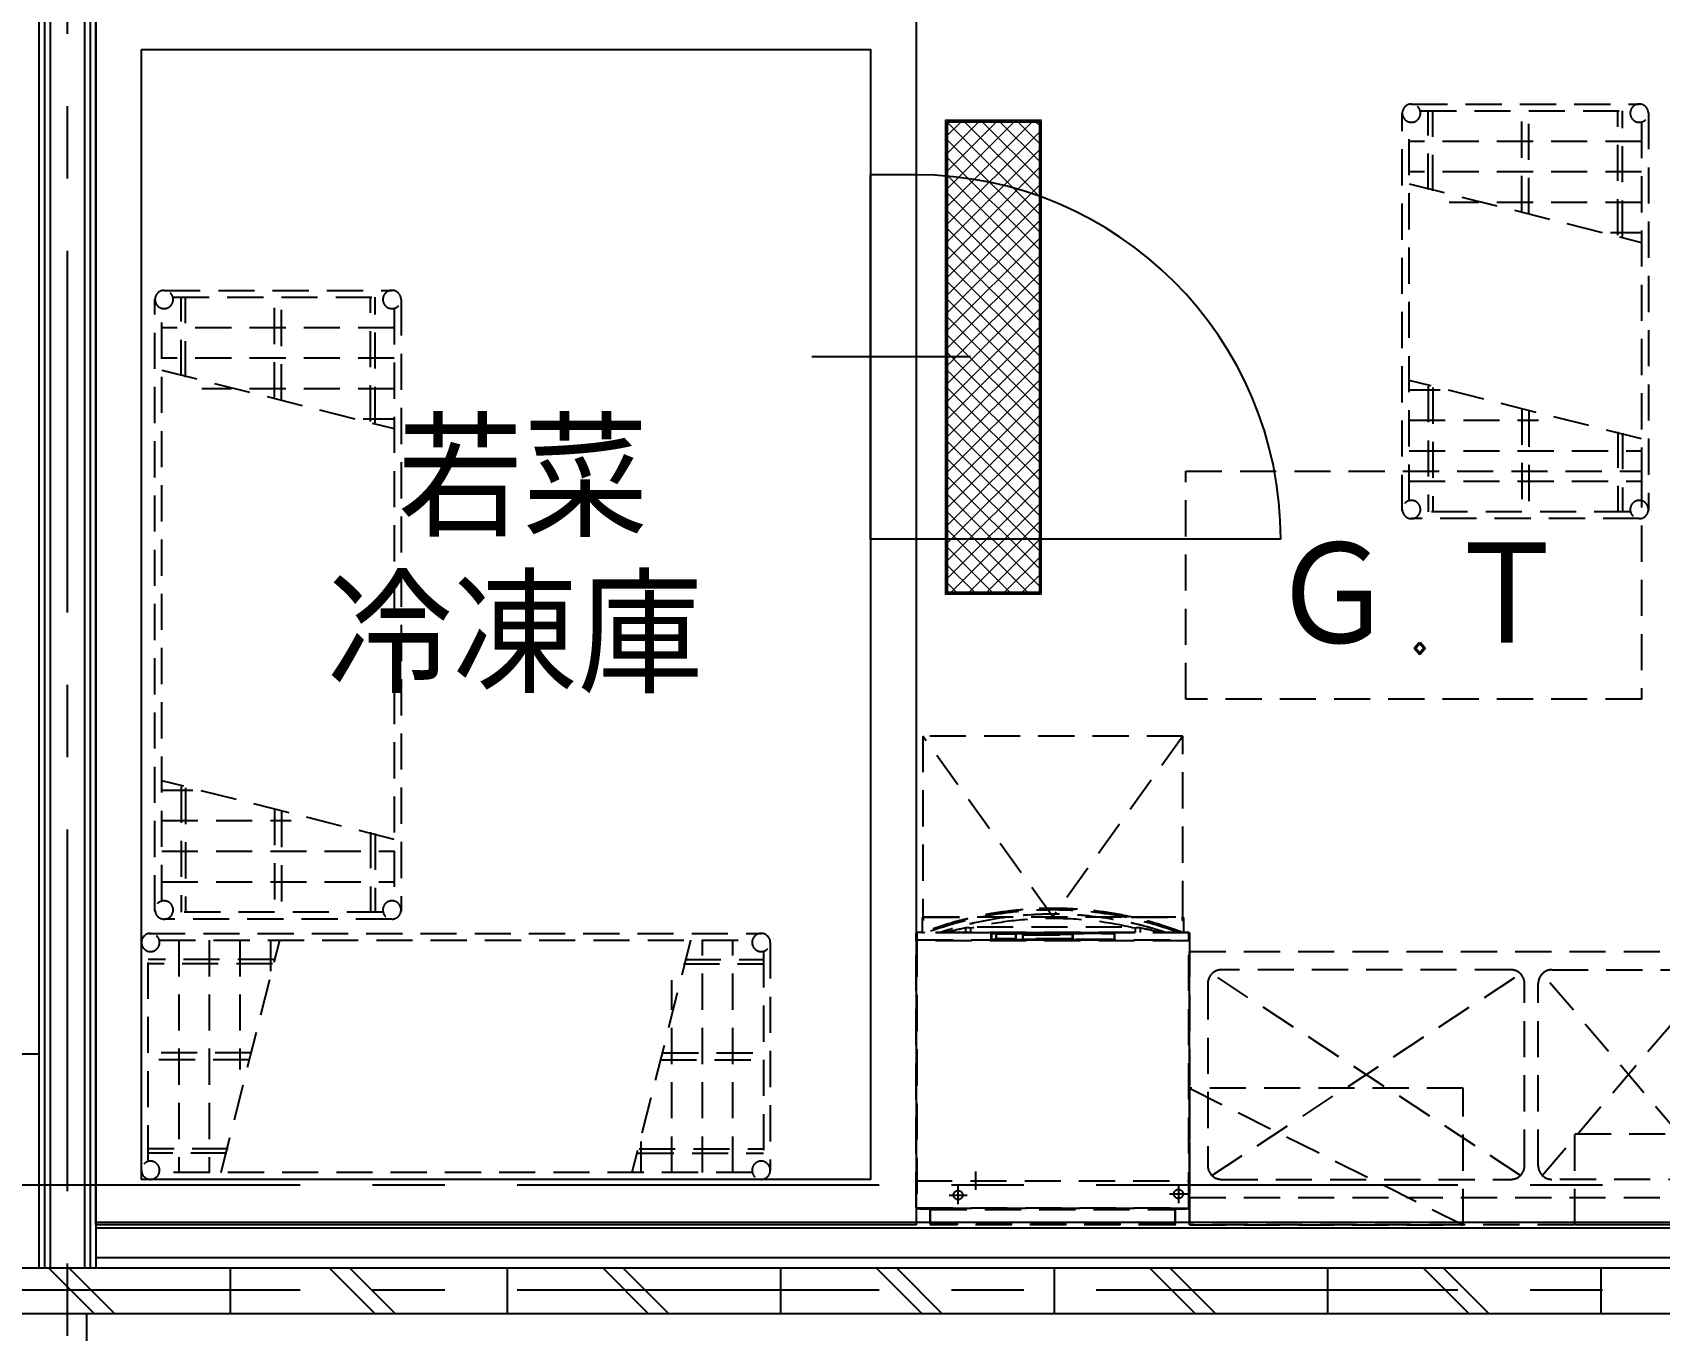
# Model space of a CAD drawing. Extents: x -119186 to 98821, y 1814 to 147180.
# Drawn here: x 23053 to 26623, y 20846 to 23695 of the extents above; entities that cross this region are included whole.
import ezdxf
from ezdxf.enums import TextEntityAlignment as Align

# ---------------------------------------------------------------- set-up
doc = ezdxf.new("R2010")
doc.units = 0
doc.header["$LTSCALE"] = 12.7
doc.header["$MEASUREMENT"] = 0
for name, pattern in [('CENTER', [2, 1.25, -0.25, 0.25, -0.25]), ('HIDDEN', [4.724409, 3.149606, -1.574803]), ('HIDDEN2', [0.1875, 0.125, -0.0625])]:
    doc.linetypes.add(name, pattern=pattern)
for name, color, linetype in [('80_SHELL_TEXT', 7, 'CONTINUOUS'), ('85 shell', 7, 'CONTINUOUS'), ('A_建築', 8, 'CONTINUOUS'), ('A_建築（下図）', 8, 'CONTINUOUS'), ('A_建築（什器）', 8, 'CONTINUOUS'), ('A_建築（冷蔵・冷凍庫）', 7, 'CONTINUOUS'), ('A_建築（新設・仕上げ）', 2, 'CONTINUOUS'), ('A_建築（軽鉄下地）', 8, 'CONTINUOUS'), ('A_記述', 3, 'CONTINUOUS'), ('A_通り芯', 8, 'CENTER'), ('冷設', 8, 'HIDDEN')]:
    doc.layers.add(name, color=color, linetype=linetype)
doc.styles.get("Standard").update_dxf_attribs({"font": 'txt', "bigfont": 'BIGFONT.SHX'})

msp = doc.modelspace()

# ---------------------------------------------------------------- hatches: boundary and pattern name
at = {"layer": 'A_建築', "linetype": 'Continuous', "lineweight": 0}
h = msp.add_hatch(dxfattribs=at)
h.set_pattern_fill('ANSI37', color=8, scale=220, angle=90)
h.set_pattern_definition([(135, (55623.403, -2359.557), (-19.445436, -19.445436), []), (225, (55623.403, -2359.557), (19.445436, -19.445436), [])])
h.paths.add_polyline_path([(25061.22, 23250.36), (25061.22, 22466.4), (25261.22, 22466.4), (25261.22, 23250.36)])
h.paths.add_polyline_path([(25061.22, 23498.4), (25061.22, 23250.36), (25261.22, 23250.36), (25261.22, 23498.4)])

# ---------------------------------------------------------------- linework, layer by layer
at = {"layer": '85 shell', "color": 8}
for p, q in [((24891.63, 22582.64), (24891.63, 23382.64)), ((24991.64, 23382.64), (24891.63, 23382.64)), ((24991.63, 23382.64), (24991.63, 22582.64)), ((24991.64, 23382.64), (24991.64, 22582.64)), ((24762.77, 22983.9), (25111.21, 22983.9)), ((24762.79, 22983.9), (25111.22, 22983.9)), ((25791.64, 22582.64), (24891.63, 22582.64))]:
    msp.add_line(p, q, dxfattribs=at)
msp.add_arc((24991.64, 22582.64), 800, 0, 90, dxfattribs=at)
at = {"layer": 'A_建築', "color": 8, "linetype": 'Continuous', "lineweight": 0}
for points in [[(25056.22, 22461.4), (25056.22, 23503.4), (25266.22, 23503.4), (25266.22, 22461.4)], [(25059.22, 22464.4), (25059.22, 23500.4), (25263.22, 23500.4), (25263.22, 22464.4)], [(25061.22, 22466.4), (25061.22, 23498.4), (25261.22, 23498.4), (25261.22, 22466.4)]]:
    msp.add_lwpolyline(points, close=True, dxfattribs=at)
at = {"layer": 'A_建築（下図）', "color": 8, "linetype": 'Continuous'}
for p, q in [((29661.13, 20982.64), (21994.6, 20982.64)), ((23088.92, 20982.64), (23188.92, 20882.64)), ((23133.25, 20982.64), (23233.25, 20882.64)), ((23486.6, 20982.64), (23486.6, 20882.64)), ((23704.72, 20982.64), (23804.72, 20882.64)), ((23749.04, 20982.64), (23849.04, 20882.64)), ((24094.33, 20982.64), (24094.33, 20882.64)), ((24304.72, 20982.64), (24404.72, 20882.64)), ((24349.04, 20982.64), (24449.04, 20882.64)), ((24694.33, 20982.64), (24694.33, 20882.64)), ((24904.72, 20982.64), (25004.72, 20882.64)), ((24949.04, 20982.64), (25049.04, 20882.64)), ((25294.33, 20982.64), (25294.33, 20882.64)), ((25504.72, 20982.64), (25604.72, 20882.64)), ((25549.04, 20982.64), (25649.04, 20882.64)), ((25894.33, 20982.64), (25894.33, 20882.64)), ((26104.72, 20982.64), (26204.72, 20882.64)), ((26149.04, 20982.64), (26249.04, 20882.64)), ((26494.33, 20982.64), (26494.33, 20882.64)), ((26486.6, 20882.64), (21994.6, 20882.64)), ((29661.13, 20882.64), (22017.13, 20882.64)), ((23172.13, 18919.64), (23172.13, 20882.64)), ((29661.13, 20882.64), (24944.33, 20882.64))]:
    msp.add_line(p, q, dxfattribs=at)
at = {"layer": 'A_建築（什器）', "color": 8, "linetype": 'HIDDEN2', "ltscale": 50}
for p, q in [((25583.34, 22731.81), (26583.34, 22731.81)), ((25583.34, 22231.81), (25583.34, 22731.81)), ((26583.34, 22731.81), (26583.34, 22231.81)), ((26583.34, 22231.81), (25583.34, 22231.81))]:
    msp.add_line(p, q, dxfattribs=at)
at = {"layer": 'A_建築（冷蔵・冷凍庫）', "color": 8}
for points in [[(21886.63, 23782.64), (23066.63, 23782.64), (23066.63, 21452.64), (21886.63, 21452.64)], [(23191.63, 23757.64), (24991.63, 23757.64), (24991.63, 21077.64), (23191.63, 21077.64)], [(23291.63, 23657.64), (24891.63, 23657.64), (24891.63, 21177.64), (23291.63, 21177.64)]]:
    msp.add_lwpolyline(points, close=True, dxfattribs=at)
at = {"layer": 'A_建築（新設・仕上げ）', "color": 8}
for p, q in [((23066.63, 23882.64), (23066.63, 20982.64)), ((23079.13, 23870.14), (23079.13, 20982.64)), ((23179.13, 23770.14), (23179.13, 20982.64)), ((23191.63, 23757.64), (23191.63, 20982.64)), ((30556.63, 21082.64), (23191.63, 21082.64))]:
    msp.add_line(p, q, dxfattribs=at)
at = {"layer": 'A_建築（軽鉄下地）', "color": 8, "ltscale": 50}
for p, q in [((23091.63, 23857.64), (23091.63, 20982.64)), ((23166.63, 23782.64), (23166.63, 20982.64)), ((30569.13, 21070.14), (23191.63, 21070.14)), ((30634.13, 21005.14), (23191.63, 21005.14))]:
    msp.add_line(p, q, dxfattribs=at)
at = {"layer": 'A_通り芯', "color": 8, "ltscale": 50}
for p, q in [((23129.13, 24485.63), (23129.13, 14059.15)), ((7606.54, 21165.49), (63817.44, 21165.49)), ((7606.54, 20935.49), (63817.44, 20935.49))]:
    msp.add_line(p, q, dxfattribs=at)
at = {"layer": '冷設', "color": 8, "linetype": 'HIDDEN2', "ltscale": 50}
for p, q in [((26078.33, 23537.93), (26578.33, 23537.93)), ((26058.33, 22644.93), (26058.33, 23517.93)), ((26073.33, 22667.29), (26073.33, 23498.56)), ((26097.7, 23522.93), (26558.97, 23522.93)), ((26115.48, 23350.21), (26115.48, 23522.93)), ((26125.48, 23347.19), (26125.48, 23522.93)), ((26320.83, 23300.92), (26320.83, 23522.93)), ((26335.83, 23296.4), (26335.83, 23522.93)), ((26531.18, 23250.13), (26531.18, 23522.93)), ((26541.18, 23247.11), (26541.18, 23522.93)), ((26583.33, 23498.56), (26583.33, 22667.29)), ((26598.33, 23517.93), (26598.33, 22644.93)), ((26583.33, 23455.93), (26073.33, 23455.93)), ((26583.33, 23388.93), (26073.33, 23388.93)), ((26073.33, 23362.93), (26583.33, 23234.39)), ((26583.33, 23321.93), (26161.22, 23321.93)), ((26583.33, 23254.93), (26515.28, 23254.93)), ((23321.47, 21765.98), (23321.47, 23108.98)), ((23341.47, 23128.98), (23841.47, 23128.98)), ((23360.83, 23113.98), (23822.1, 23113.98)), ((23378.62, 22941.27), (23378.62, 23113.98)), ((23388.62, 22938.25), (23388.62, 23113.98)), ((23583.97, 22891.98), (23583.97, 23113.98)), ((23598.97, 22887.45), (23598.97, 23113.98)), ((23794.32, 22841.18), (23794.32, 23113.98)), ((23804.32, 22838.17), (23804.32, 23113.98)), ((23861.47, 23108.98), (23861.47, 21765.98)), ((23336.47, 21788.35), (23336.47, 23089.62)), ((23846.47, 23089.62), (23846.47, 21788.35)), ((23846.47, 23046.98), (23336.47, 23046.98)), ((23846.47, 22979.98), (23336.47, 22979.98)), ((23336.47, 22953.98), (23846.47, 22825.45)), ((26583.33, 22802.93), (26073.33, 22931.46)), ((26115.48, 22918.74), (26115.48, 22642.93)), ((23846.47, 22912.98), (23424.35, 22912.98)), ((26073.33, 22910.93), (26141.39, 22910.93)), ((26125.48, 22915.73), (26125.48, 22642.93)), ((26320.83, 22869.46), (26320.83, 22642.93)), ((26335.83, 22864.93), (26335.83, 22642.93)), ((23846.47, 22845.98), (23778.41, 22845.98)), ((26073.33, 22843.93), (26357.45, 22843.93)), ((26531.18, 22818.66), (26531.18, 22642.93)), ((26541.18, 22815.65), (26541.18, 22642.93)), ((26073.33, 22776.93), (26583.33, 22776.93)), ((26073.33, 22709.93), (26583.33, 22709.93)), ((26558.97, 22642.93), (26097.7, 22642.93)), ((26578.33, 22627.93), (26078.33, 22627.93)), ((25291.63, 21753.64), (25006.13, 22150.64)), ((25577.13, 22150.64), (25006.13, 22150.64)), ((25006.13, 22150.64), (25006.13, 21753.64)), ((25577.13, 22150.64), (25291.63, 21753.64)), ((25577.13, 21753.64), (25577.13, 22150.64)), ((23846.47, 21923.98), (23336.47, 22052.52)), ((23336.47, 22031.98), (23404.52, 22031.98)), ((23378.62, 22039.8), (23378.62, 21763.98)), ((23388.62, 22036.78), (23388.62, 21763.98)), ((23583.97, 21990.51), (23583.97, 21763.98)), ((23336.47, 21964.98), (23620.58, 21964.98)), ((23598.97, 21985.99), (23598.97, 21763.98)), ((23794.32, 21939.72), (23794.32, 21763.98)), ((23804.32, 21936.7), (23804.32, 21763.98)), ((23336.47, 21897.98), (23846.47, 21897.98)), ((23336.47, 21830.98), (23846.47, 21830.98)), ((23841.47, 21748.98), (23341.47, 21748.98)), ((23822.1, 21763.98), (23360.83, 21763.98)), ((25005.23, 21751.69), (25005.23, 21751.67)), ((25005.23, 21745.93), (25005.23, 21751.67)), ((25005.23, 21745.93), (25005.23, 21751.67)), ((25005.23, 21745.93), (25007.23, 21745.93)), ((25005.23, 21719.37), (25005.23, 21745.93)), ((25005.23, 21719.14), (25005.23, 21745.93)), ((25006.13, 21753.64), (25577.13, 21753.64)), ((25007.18, 21745.95), (25006.91, 21745.93)), ((25007.18, 21753.5), (25007.18, 21753.64)), ((25007.18, 21753.64), (25120.11, 21753.64)), ((25007.18, 21753.64), (25120.11, 21753.64)), ((25007.18, 21753.5), (25007.18, 21745.95)), ((25007.18, 21753.5), (25119.5, 21753.5)), ((25007.23, 21745.95), (25007.18, 21745.95)), ((25007.23, 21745.93), (25007.23, 21745.95)), ((25463.15, 21753.64), (25576.08, 21753.64)), ((25463.15, 21753.64), (25576.08, 21753.64)), ((25463.76, 21753.5), (25576.08, 21753.5)), ((25576.03, 21745.95), (25576.03, 21745.93)), ((25576.08, 21745.95), (25576.03, 21745.95)), ((25576.03, 21745.93), (25578.03, 21745.93)), ((25576.08, 21753.64), (25576.08, 21753.5)), ((25576.08, 21745.95), (25576.08, 21753.5)), ((25576.36, 21745.93), (25576.08, 21745.95)), ((25578.03, 21751.67), (25578.03, 21751.69)), ((25578.03, 21751.67), (25578.03, 21745.93)), ((25578.03, 21751.67), (25578.03, 21745.93)), ((25578.03, 21745.93), (25578.03, 21719.37)), ((25578.03, 21745.93), (25578.03, 21719.37)), ((23308.63, 21717.64), (24651.63, 21717.64)), ((24991.63, 21701.71), (24991.63, 21717.88)), ((24991.63, 21701.71), (24991.63, 21717.88)), ((24993.05, 21719.1), (24993.06, 21719.1)), ((24993.05, 21719.1), (24993.06, 21719.1)), ((24993.06, 21719.1), (24993.14, 21719.14)), ((24993.06, 21719.1), (24993.14, 21719.14)), ((24993.14, 21719.14), (24993.23, 21719.09)), ((25590.13, 21719.14), (24993.14, 21719.14)), ((24993.14, 21719.14), (24993.23, 21719.09)), ((25005.23, 21719.14), (24993.14, 21719.14)), ((25590.03, 21719.09), (24993.23, 21719.09)), ((24993.23, 21719.09), (24993.23, 21703.31)), ((25005.23, 21719.37), (25010.13, 21719.37)), ((25005.23, 21719.14), (25005.23, 21719.37)), ((25010.13, 21719.69), (25010.13, 21720.73)), ((25010.13, 21719.69), (25010.13, 21719.14)), ((25100.28, 21729.63), (25100.07, 21729.59)), ((25100.07, 21729.6), (25100.07, 21729.6)), ((25100.07, 21729.6), (25100.07, 21729.6)), ((25100.14, 21729.35), (25100.14, 21719.14)), ((25101.02, 21729.77), (25100.28, 21729.63)), ((25101.75, 21729.87), (25101.02, 21729.77)), ((25102.48, 21729.94), (25101.75, 21729.87)), ((25103.21, 21729.98), (25102.48, 21729.94)), ((25103.94, 21730), (25103.21, 21729.98)), ((25104.65, 21729.99), (25103.94, 21730)), ((25105.35, 21729.95), (25104.65, 21729.99)), ((25106.02, 21729.9), (25105.35, 21729.95)), ((25106.67, 21729.83), (25106.02, 21729.9)), ((25107.28, 21729.74), (25106.67, 21729.83)), ((25107.84, 21729.64), (25107.28, 21729.74)), ((25108.38, 21729.53), (25107.84, 21729.64)), ((25108.88, 21729.42), (25108.38, 21729.53)), ((25109.33, 21729.31), (25108.88, 21729.42)), ((25109.73, 21729.19), (25109.33, 21729.31)), ((25110.08, 21729.09), (25109.73, 21729.19)), ((25110.39, 21728.99), (25110.08, 21729.09)), ((25110.64, 21728.89), (25110.39, 21728.99)), ((25110.83, 21728.82), (25110.64, 21728.89)), ((25111, 21728.73), (25110.83, 21728.82)), ((25111.07, 21728.68), (25111, 21728.73)), ((25111.12, 21728.64), (25111.07, 21728.68)), ((25111.16, 21728.59), (25111.12, 21728.64)), ((25111.19, 21728.51), (25111.16, 21728.59)), ((25111.19, 21728.44), (25111.19, 21728.51)), ((25111.2, 21728.44), (25111.2, 21719.14)), ((25111.2, 21719.37), (25472.06, 21719.37)), ((25125.5, 21732.04), (25457.76, 21732.04)), ((25155.79, 21717.13), (25155.76, 21717)), ((25155.76, 21717), (25155.76, 21705.08)), ((25155.76, 21705.08), (25155.79, 21704.95)), ((25155.88, 21717.25), (25155.79, 21717.13)), ((25155.79, 21704.95), (25155.88, 21704.83)), ((25156.04, 21717.38), (25155.88, 21717.25)), ((25155.88, 21704.83), (25156.04, 21704.7)), ((25156.26, 21717.49), (25156.04, 21717.38)), ((25156.04, 21704.7), (25156.26, 21704.59)), ((25156.53, 21717.61), (25156.26, 21717.49)), ((25156.26, 21704.59), (25156.53, 21704.47)), ((25156.86, 21717.71), (25156.53, 21717.61)), ((25156.57, 21716.64), (25156.53, 21716.51)), ((25156.53, 21716.51), (25156.53, 21704.59)), ((25156.68, 21716.76), (25156.57, 21716.64)), ((25156.86, 21716.88), (25156.68, 21716.76)), ((25157.24, 21717.8), (25156.86, 21717.71)), ((25157.1, 21716.99), (25156.86, 21716.88)), ((25157.42, 21717.1), (25157.1, 21716.99)), ((25157.66, 21717.89), (25157.24, 21717.8)), ((25157.31, 21716.03), (25157.34, 21716.14)), ((25157.31, 21704.31), (25157.31, 21716.03)), ((25157.34, 21716.14), (25157.38, 21716.19)), ((25157.38, 21716.54), (25157.41, 21716.65)), ((25157.38, 21704.62), (25157.38, 21716.54)), ((25157.41, 21704.51), (25157.38, 21704.62)), ((25157.38, 21704.42), (25157.38, 21704.62)), ((25157.41, 21716.65), (25157.52, 21716.76)), ((25157.78, 21717.19), (25157.42, 21717.1)), ((25157.52, 21716.76), (25157.69, 21716.87)), ((25158.12, 21717.96), (25157.66, 21717.89)), ((25157.69, 21716.87), (25157.93, 21716.97)), ((25158.2, 21717.28), (25157.78, 21717.19)), ((25157.93, 21716.97), (25158.23, 21717.06)), ((25158.62, 21718.02), (25158.12, 21717.96)), ((25158.67, 21717.35), (25158.2, 21717.28)), ((25158.23, 21717.06), (25158.59, 21717.14)), ((25158.59, 21717.14), (25158.99, 21717.2)), ((25159.14, 21718.07), (25158.62, 21718.02)), ((25159.17, 21717.4), (25158.67, 21717.35)), ((25158.99, 21717.2), (25159.42, 21717.26)), ((25159.68, 21718.11), (25159.14, 21718.07)), ((25159.7, 21717.44), (25159.17, 21717.4)), ((25159.42, 21717.26), (25159.89, 21717.3)), ((25160.24, 21718.13), (25159.68, 21718.11)), ((25160.25, 21717.47), (25159.7, 21717.44)), ((25159.89, 21717.3), (25160.38, 21717.32)), ((25160.81, 21718.14), (25160.24, 21718.13)), ((25160.81, 21717.48), (25160.25, 21717.47)), ((25160.38, 21717.32), (25160.88, 21717.33)), ((25160.81, 21717.48), (25160.81, 21718.14)), ((25422.46, 21718.14), (25160.81, 21718.14)), ((25160.81, 21717.48), (25160.81, 21717.33)), ((25422.46, 21717.48), (25160.81, 21717.48)), ((25160.88, 21717.33), (25422.38, 21717.33)), ((25166.76, 21715.18), (25166.73, 21715.09)), ((25166.73, 21715.09), (25166.73, 21706.07)), ((25166.79, 21715.2), (25166.76, 21715.18)), ((25167.44, 21715.38), (25167.44, 21706.36)), ((25168.93, 21715.74), (25168.93, 21715.72)), ((25209.03, 21715.74), (25168.93, 21715.74)), ((25209.03, 21715.72), (25168.93, 21715.72)), ((25168.93, 21705.58), (25168.93, 21706.03)), ((25168.93, 21706.03), (25209.03, 21706.03)), ((25168.93, 21705.58), (25209.03, 21705.58)), ((25209.03, 21715.72), (25209.03, 21715.74)), ((25209.03, 21706.03), (25209.03, 21705.58)), ((25210.51, 21706.36), (25210.51, 21715.38)), ((25211.2, 21715.18), (25211.17, 21715.21)), ((25211.23, 21715.09), (25211.2, 21715.18)), ((25211.23, 21706.07), (25211.23, 21715.09)), ((25225.77, 21705.97), (25225.77, 21715.19)), ((25225.96, 21715.05), (25226.14, 21714.41)), ((25225.96, 21715.05), (25225.96, 21705.82)), ((25226.14, 21705.75), (25226.14, 21714.41)), ((25227.48, 21715.58), (25227.48, 21715.39)), ((25227.48, 21715.58), (25333.48, 21715.58)), ((25333.48, 21715.39), (25227.48, 21715.39)), ((25227.48, 21715.39), (25227.48, 21714.71)), ((25227.48, 21714.71), (25333.48, 21714.71)), ((25227.48, 21705.59), (25227.48, 21705.59)), ((25333.48, 21705.59), (25227.48, 21705.59)), ((25333.48, 21705.59), (25227.48, 21705.59)), ((25333.48, 21715.58), (25333.48, 21715.39)), ((25333.48, 21715.39), (25333.48, 21714.71)), ((25333.56, 21705.59), (25333.48, 21705.59)), ((25333.48, 21705.59), (25333.48, 21705.59)), ((25333.84, 21705.6), (25333.56, 21705.59)), ((25334.12, 21705.62), (25333.84, 21705.6)), ((25334.38, 21705.65), (25334.12, 21705.62)), ((25334.6, 21705.69), (25334.38, 21705.65)), ((25334.78, 21705.73), (25334.6, 21705.69)), ((25334.9, 21705.78), (25334.78, 21705.73)), ((25334.99, 21715.05), (25334.82, 21714.41)), ((25334.82, 21714.41), (25334.82, 21705.75)), ((25334.98, 21705.81), (25334.9, 21705.78)), ((25335, 21705.83), (25334.98, 21705.81)), ((25334.99, 21705.82), (25334.99, 21715.05)), ((25335, 21705.83), (25335, 21705.83)), ((25335.19, 21715.19), (25335.19, 21705.97)), ((25422.38, 21717.33), (25422.88, 21717.32)), ((25423.02, 21718.13), (25422.46, 21718.14)), ((25422.46, 21718.14), (25422.46, 21717.48)), ((25423.02, 21717.47), (25422.46, 21717.48)), ((25422.46, 21717.48), (25422.46, 21717.33)), ((25422.88, 21717.32), (25423.36, 21717.3)), ((25423.58, 21718.11), (25423.02, 21718.13)), ((25423.56, 21717.44), (25423.02, 21717.47)), ((25423.36, 21717.3), (25423.83, 21717.26)), ((25424.09, 21717.4), (25423.56, 21717.44)), ((25424.13, 21718.07), (25423.58, 21718.11)), ((25423.83, 21717.26), (25424.27, 21717.2)), ((25424.6, 21717.35), (25424.09, 21717.4)), ((25424.65, 21718.02), (25424.13, 21718.07)), ((25424.27, 21717.2), (25424.67, 21717.14)), ((25425.06, 21717.28), (25424.6, 21717.35)), ((25425.14, 21717.96), (25424.65, 21718.02)), ((25424.67, 21717.14), (25425.02, 21717.06)), ((25425.02, 21717.06), (25425.32, 21716.97)), ((25425.48, 21717.19), (25425.06, 21717.28)), ((25425.61, 21717.89), (25425.14, 21717.96)), ((25425.32, 21716.97), (25425.56, 21716.87)), ((25425.85, 21717.1), (25425.48, 21717.19)), ((25425.56, 21716.87), (25425.74, 21716.76)), ((25426.03, 21717.8), (25425.61, 21717.89)), ((25425.74, 21716.76), (25425.84, 21716.65)), ((25425.84, 21716.65), (25425.88, 21716.54)), ((25425.88, 21704.62), (25425.84, 21704.51)), ((25426.16, 21716.99), (25425.85, 21717.1)), ((25425.88, 21716.54), (25425.88, 21704.62)), ((25425.88, 21716.19), (25425.92, 21716.14)), ((25425.88, 21704.42), (25425.88, 21704.62)), ((25425.92, 21716.14), (25425.96, 21716.03)), ((25425.96, 21716.03), (25425.96, 21704.3)), ((25426.41, 21717.71), (25426.03, 21717.8)), ((25426.41, 21716.88), (25426.16, 21716.99)), ((25426.73, 21717.61), (25426.41, 21717.71)), ((25426.59, 21716.76), (25426.41, 21716.88)), ((25426.7, 21716.64), (25426.59, 21716.76)), ((25426.73, 21716.51), (25426.7, 21716.64)), ((25427.01, 21717.49), (25426.73, 21717.61)), ((25426.73, 21704.59), (25426.73, 21716.51)), ((25426.73, 21704.47), (25427.01, 21704.59)), ((25427.22, 21717.38), (25427.01, 21717.49)), ((25427.01, 21704.59), (25427.22, 21704.7)), ((25427.38, 21717.25), (25427.22, 21717.38)), ((25427.22, 21704.7), (25427.38, 21704.83)), ((25427.48, 21717.13), (25427.38, 21717.25)), ((25427.38, 21704.83), (25427.48, 21704.95)), ((25427.51, 21717), (25427.48, 21717.13)), ((25427.48, 21704.95), (25427.51, 21705.08)), ((25427.51, 21705.08), (25427.51, 21717)), ((25472.06, 21728.44), (25472.06, 21719.14)), ((25472.1, 21728.58), (25472.07, 21728.5)), ((25472.07, 21728.5), (25472.07, 21728.44)), ((25472.15, 21728.65), (25472.1, 21728.58)), ((25472.23, 21728.71), (25472.15, 21728.65)), ((25472.37, 21728.78), (25472.23, 21728.71)), ((25472.54, 21728.86), (25472.37, 21728.78)), ((25472.77, 21728.95), (25472.54, 21728.86)), ((25473.05, 21729.05), (25472.77, 21728.95)), ((25473.39, 21729.15), (25473.05, 21729.05)), ((25473.77, 21729.26), (25473.39, 21729.15)), ((25474.2, 21729.37), (25473.77, 21729.26)), ((25474.67, 21729.49), (25474.2, 21729.37)), ((25475.18, 21729.59), (25474.67, 21729.49)), ((25475.73, 21729.69), (25475.18, 21729.59)), ((25476.32, 21729.79), (25475.73, 21729.69)), ((25476.95, 21729.87), (25476.32, 21729.79)), ((25477.6, 21729.93), (25476.95, 21729.87)), ((25478.28, 21729.97), (25477.6, 21729.93)), ((25478.96, 21730), (25478.28, 21729.97)), ((25479.66, 21729.99), (25478.96, 21730)), ((25480.36, 21729.97), (25479.66, 21729.99)), ((25481.08, 21729.91), (25480.36, 21729.97)), ((25481.82, 21729.83), (25481.08, 21729.91)), ((25482.58, 21729.71), (25481.82, 21729.83)), ((25483.19, 21729.59), (25482.58, 21729.71)), ((25483.12, 21729.35), (25483.12, 21719.14)), ((25483.2, 21729.6), (25483.2, 21729.6)), ((25483.2, 21729.6), (25483.2, 21729.6)), ((25573.13, 21719.69), (25573.14, 21720.73)), ((25573.13, 21719.14), (25573.13, 21719.69)), ((25573.13, 21719.37), (25578.03, 21719.37)), ((25578.03, 21719.37), (25578.03, 21719.14)), ((25578.03, 21719.37), (25578.03, 21719.14)), ((25590.13, 21719.14), (25578.03, 21719.14)), ((25590.03, 21719.09), (25590.12, 21719.14)), ((25590.03, 21719.09), (25590.12, 21719.14)), ((25590.03, 21703.31), (25590.03, 21719.09)), ((25590.12, 21719.14), (25590.21, 21719.1)), ((25590.12, 21719.14), (25590.21, 21719.1)), ((25590.21, 21719.1), (25590.22, 21719.08)), ((25590.21, 21719.1), (25590.22, 21719.08)), ((25591.63, 21717.88), (25591.63, 21701.77)), ((25591.63, 21717.88), (25591.63, 21701.77)), ((23291.63, 21197.64), (23291.63, 21697.64)), ((23306.63, 21217), (23306.63, 21678.27)), ((23330.99, 21702.64), (24632.26, 21702.64)), ((23373.63, 21702.64), (23373.63, 21192.64)), ((23440.63, 21702.64), (23440.63, 21192.64)), ((23466.63, 21192.64), (23595.16, 21702.64)), ((23507.63, 21702.64), (23507.63, 21418.52)), ((23574.63, 21702.64), (23574.63, 21634.58)), ((24496.63, 21702.64), (24368.1, 21192.64)), ((24522.63, 21192.64), (24522.63, 21702.64)), ((24589.63, 21192.64), (24589.63, 21702.64)), ((24656.63, 21678.27), (24656.63, 21217)), ((24671.63, 21697.64), (24671.63, 21197.64)), ((24992.43, 21701.77), (24991.63, 21701.77)), ((24991.63, 21115.04), (24991.63, 21701.77)), ((24991.63, 21115.04), (24991.63, 21701.77)), ((24992.43, 21701.71), (24992.43, 21702.13)), ((24992.57, 21702.13), (24993.23, 21702.13)), ((24993.23, 21701.41), (24993.23, 21703.31)), ((24993.23, 21703.31), (25590.03, 21703.31)), ((24993.23, 21701.41), (24993.23, 21115.04)), ((25590.03, 21701.41), (24993.23, 21701.41)), ((25156.53, 21704.47), (25156.86, 21704.37)), ((25156.86, 21704.37), (25157.24, 21704.28)), ((25157.24, 21704.28), (25157.66, 21704.19)), ((25157.41, 21704.31), (25157.38, 21704.42)), ((25157.52, 21704.4), (25157.41, 21704.51)), ((25157.45, 21704.27), (25157.41, 21704.31)), ((25157.69, 21704.29), (25157.52, 21704.4)), ((25157.66, 21704.19), (25158.12, 21704.12)), ((25157.93, 21704.19), (25157.69, 21704.29)), ((25158.08, 21704.15), (25157.93, 21704.19)), ((25158.12, 21704.12), (25158.62, 21704.06)), ((25158.62, 21704.06), (25159.14, 21704.01)), ((25159.14, 21704.01), (25159.68, 21703.97)), ((25159.68, 21703.97), (25160.24, 21703.95)), ((25160.24, 21703.95), (25160.81, 21703.94)), ((25160.81, 21703.96), (25160.81, 21703.94)), ((25422.46, 21703.96), (25160.81, 21703.96)), ((25160.81, 21703.94), (25422.46, 21703.94)), ((25422.46, 21703.94), (25422.46, 21703.96)), ((25422.46, 21703.94), (25423.02, 21703.95)), ((25423.02, 21703.95), (25423.58, 21703.97)), ((25423.58, 21703.97), (25424.13, 21704.01)), ((25424.13, 21704.01), (25424.65, 21704.06)), ((25424.65, 21704.06), (25425.14, 21704.12)), ((25425.14, 21704.12), (25425.61, 21704.19)), ((25425.32, 21704.19), (25425.17, 21704.14)), ((25425.56, 21704.29), (25425.32, 21704.19)), ((25425.74, 21704.4), (25425.56, 21704.29)), ((25425.61, 21704.19), (25426.03, 21704.28)), ((25425.84, 21704.51), (25425.74, 21704.4)), ((25425.84, 21704.31), (25425.81, 21704.26)), ((25425.88, 21704.42), (25425.84, 21704.31)), ((25426.03, 21704.28), (25426.41, 21704.37)), ((25426.41, 21704.37), (25426.73, 21704.47)), ((25590.03, 21703.31), (25590.03, 21701.41)), ((25590.03, 21702.13), (25590.7, 21702.13)), ((25590.03, 21115.04), (25590.03, 21701.41)), ((25590.83, 21701.77), (25591.63, 21701.77)), ((25590.83, 21701.77), (25590.83, 21701.71)), ((25591.63, 21701.77), (25591.63, 21115.04)), ((25591.63, 21701.77), (25591.63, 21115.04)), ((25591.63, 21677.64), (26791.63, 21677.64)), ((25591.63, 21077.64), (25591.63, 21677.64)), ((23582.45, 21660.49), (23306.63, 21660.49)), ((23579.43, 21650.49), (23306.63, 21650.49)), ((24480.89, 21650.49), (24656.63, 21650.49)), ((24483.91, 21660.49), (24656.63, 21660.49)), ((26296.63, 21637.64), (25661.63, 21637.64)), ((26386.63, 21637.64), (26721.63, 21637.64)), ((24455.63, 21192.64), (24455.63, 21614.75)), ((25631.63, 21607.64), (25631.63, 21207.64)), ((26317.85, 21186.42), (25640.42, 21628.85)), ((25640.42, 21186.42), (26317.85, 21628.85)), ((26326.63, 21207.64), (26326.63, 21607.64)), ((26356.63, 21207.64), (26356.63, 21607.64)), ((26365.42, 21186.42), (26742.85, 21628.85)), ((26742.85, 21186.42), (26365.42, 21628.85)), ((23533.16, 21455.14), (23306.63, 21455.14)), ((24434.63, 21455.14), (24656.63, 21455.14)), ((23528.63, 21440.14), (23306.63, 21440.14)), ((24430.1, 21440.14), (24656.63, 21440.14)), ((25591.63, 21377.64), (26191.63, 21077.64)), ((26191.63, 21377.64), (25591.63, 21377.64)), ((25591.63, 21377.64), (25591.63, 21077.64)), ((26191.63, 21077.64), (26191.63, 21377.64)), ((26436.92, 21077.64), (26436.92, 21277.64)), ((26436.92, 21277.64), (26711.92, 21277.64)), ((23482.36, 21244.79), (23306.63, 21244.79)), ((24383.83, 21244.79), (24656.63, 21244.79)), ((24388.63, 21192.64), (24388.63, 21260.7)), ((23479.35, 21234.79), (23306.63, 21234.79)), ((24380.81, 21234.79), (24656.63, 21234.79)), ((24651.63, 21177.64), (23308.63, 21177.64)), ((24632.26, 21192.64), (23330.99, 21192.64)), ((24991.63, 21174.64), (25591.63, 21174.64)), ((25122.73, 21154.43), (25122.73, 21194.84)), ((25661.63, 21177.64), (26296.63, 21177.64)), ((26721.63, 21177.64), (26386.63, 21177.64)), ((25063.73, 21143.14), (25103.73, 21143.14)), ((25083.73, 21123.14), (25083.73, 21163.14)), ((25547.23, 21145.64), (25587.23, 21145.64)), ((25567.23, 21165.64), (25567.23, 21125.64)), ((25591.63, 21137.64), (26791.63, 21137.64)), ((24991.63, 21115.04), (24993.23, 21115.04)), ((24992.92, 21114.47), (24992.61, 21114.55)), ((24993.27, 21114.38), (24992.92, 21114.47)), ((24993.23, 21115.04), (25590.03, 21115.04)), ((24993.23, 21114.24), (24993.28, 21114.24)), ((24993.23, 21114.24), (24993.23, 21113.44)), ((24993.23, 21113.44), (24993.37, 21113.44)), ((24993.23, 21113.44), (24993.37, 21113.44)), ((25589.89, 21113.44), (24993.37, 21113.44)), ((24994.11, 21113.44), (24993.37, 21113.44)), ((24994.08, 21113.08), (24994.11, 21113.44)), ((24994.08, 21113.08), (24994.11, 21113.44)), ((24996.07, 21112.9), (24994.08, 21113.08)), ((24996.07, 21112.9), (24994.08, 21113.08)), ((24996.12, 21113.44), (24996.07, 21112.9)), ((24999.01, 21112.64), (24996.07, 21112.9)), ((24999.01, 21112.64), (24996.07, 21112.9)), ((24999.08, 21113.44), (24999.01, 21112.64)), ((24999.18, 21113.44), (24999.18, 21112.64)), ((24999.18, 21112.64), (25023.23, 21112.64)), ((24999.18, 21112.64), (25021.48, 21112.64)), ((25022.63, 21079.59), (25022.63, 21111.49)), ((25022.63, 21111.49), (25023.43, 21111.49)), ((25022.63, 21079.59), (25022.63, 21111.49)), ((25023.23, 21113.44), (25023.23, 21112.64)), ((25023.43, 21113.44), (25023.43, 21112.64)), ((25023.43, 21112.64), (25023.43, 21111.49)), ((25023.43, 21112.64), (25559.83, 21112.64)), ((25023.43, 21079.59), (25023.43, 21111.49)), ((25023.43, 21079.59), (25023.43, 21111.49)), ((25023.43, 21111.49), (25559.83, 21111.49)), ((25559.83, 21113.44), (25559.83, 21112.64)), ((25559.83, 21111.49), (25559.83, 21112.64)), ((25559.83, 21079.59), (25559.83, 21111.49)), ((25560.63, 21111.49), (25559.83, 21111.49)), ((25559.83, 21079.59), (25559.83, 21111.49)), ((25560.03, 21112.64), (25560.03, 21113.44)), ((25560.03, 21112.64), (25584.08, 21112.64)), ((25560.63, 21079.59), (25560.63, 21111.49)), ((25560.63, 21079.59), (25560.63, 21111.49)), ((25561.78, 21112.64), (25584.08, 21112.64)), ((25584.08, 21113.44), (25584.08, 21112.64)), ((25584.18, 21113.44), (25584.25, 21112.64)), ((25587.19, 21112.9), (25584.25, 21112.64)), ((25587.19, 21112.9), (25584.25, 21112.64)), ((25587.19, 21112.9), (25587.14, 21113.44)), ((25589.18, 21113.08), (25587.19, 21112.9)), ((25589.18, 21113.08), (25587.19, 21112.9)), ((25589.15, 21113.44), (25589.18, 21113.08)), ((25589.15, 21113.44), (25589.18, 21113.08)), ((25589.89, 21113.44), (25589.15, 21113.44)), ((25589.89, 21113.44), (25590.03, 21113.44)), ((25589.89, 21113.44), (25590.03, 21113.44)), ((25589.98, 21114.24), (25590.03, 21114.24)), ((25590.04, 21114.39), (25589.99, 21114.38)), ((25590.03, 21115.04), (25591.63, 21115.04)), ((25590.03, 21114.24), (25590.03, 21113.44)), ((25590.65, 21114.55), (25590.04, 21114.39)), ((25022.63, 21079.59), (25023.43, 21079.59)), ((25023.43, 21079.59), (25023.52, 21079.14)), ((25559.83, 21079.59), (25023.43, 21079.59)), ((25023.52, 21079.14), (25023.71, 21078.86)), ((25558.68, 21077.64), (25024.58, 21077.64)), ((25558.68, 21077.64), (25024.58, 21077.64)), ((25559.54, 21078.84), (25559.75, 21079.17)), ((25559.75, 21079.17), (25559.83, 21079.59)), ((25560.63, 21079.59), (25559.83, 21079.59)), ((25591.63, 21077.64), (26191.63, 21077.64)), ((26791.63, 21077.64), (25591.63, 21077.64)), ((26711.92, 21077.64), (26436.92, 21077.64))]:
    msp.add_line(p, q, dxfattribs=at)
for centre in [(25083.73, 21143.14), (25567.23, 21145.64)]:
    msp.add_circle(centre, 10, dxfattribs=at)
for centre, radius, start, end in [((26078.33, 23517.93, 10), 20, 180, 90), ((26078.33, 23517.93, 10), 20, 90, 180), ((26578.33, 23517.93, 10), 20, 90, 0), ((26578.33, 23517.93, 10), 20, 0, 90), ((23341.47, 23108.98, 10), 20, 180, 90), ((23341.47, 23108.98, 10), 20, 90, 180), ((23841.47, 23108.98, 10), 20, 90, 0), ((23841.47, 23108.98, 10), 20, 0, 90), ((26078.33, 22647.93, 10), 20, 270, 180), ((26078.33, 22647.93, 10), 20, 180, 270), ((26578.33, 22647.93, 10), 20, 0, 270), ((26578.33, 22647.93, 10), 20, 270, 0), ((23341.47, 21768.98, 10), 20, 270, 180), ((23841.47, 21768.98, 10), 20, 0, 270), ((23341.47, 21768.98, 10), 20, 180, 270), ((23841.47, 21768.98, 10), 20, 270, 0), ((25007.18, 21751.69), 1.95, 90, 180), ((25007.18, 21751.69), 1.95, 90, 180), ((25007.13, 21751.6), 1.9, 88.49532, 177.98946), ((25291.63, 20980.18), 792.25, 69.18681, 110.81319), ((25291.63, 20980.18), 791.28, 69.16041, 110.83959), ((25291.63, 20980.18), 788.8, 69.52473, 110.47527), ((25291.63, 20980.18), 779.59, 71.42173, 108.57827), ((25291.63, 20980.18), 779.43, 71.45516, 108.54484), ((25291.63, 20980.18), 770, 76.43714, 103.56373), ((25291.63, 20980.18), 792.25, 77.49651, 102.50349), ((25576.08, 21751.69), 1.95, 0, 90), ((25576.08, 21751.69), 1.95, 0, 90), ((25576.13, 21751.6), 1.9, 2.01054, 91.50468), ((23311.63, 21697.64, 10), 20, 90, 180), ((23311.63, 21697.64, 10), 20, 180, 90), ((24651.63, 21697.64, 10), 20, 90, 0), ((24651.63, 21697.64, 10), 20, 0, 90), ((24992.95, 21717.8), 1.32, 77.79519, 176.2285), ((24992.95, 21717.8), 1.32, 77.79519, 176.2285), ((25336.14, 20589.53), 1164.24, 101.69889, 104.01035), ((25325.35, 20639.46), 1112.92, 101.67513, 104.03797), ((25099.3, 21729.24), 0.846, 7.33104, 24.65281), ((25104.26, 21711.82), 18.01, 67.34692, 103.23472), ((25155.76, 21716.15), 0.851, 25.31895, 90.34511), ((25155.76, 21704.23), 0.851, 25.31895, 90.34511), ((25160.04, 21713.74), 9.81, 248.67272, 274.462), ((25157.3, 21716.88), 0.851, 205.31895, 270.34511), ((25167.44, 21714.37), 1.01, 89.87188, 134.64839), ((25167.44, 21705.35), 1.01, 89.87188, 134.64839), ((25168.43, 21708.49), 2.95, 234.88645, 279.75812), ((25168.58, 21712.63), 3.13, 83.56601, 124.80569), ((25168.58, 21713.82), 1.93, 79.49554, 125.85989), ((25168.58, 21707.93), 1.93, 234.14011, 280.50446), ((25209.33, 21712.38), 3.38, 57.25139, 95.03711), ((25209.38, 21713.82), 1.93, 54.14011, 100.50446), ((25209.38, 21707.93), 1.93, 259.49554, 305.85989), ((25209.57, 21708.3), 2.77, 258.70086, 306.65457), ((25210.52, 21714.37), 1.01, 45.35161, 90.12812), ((25210.52, 21705.35), 1.01, 45.35161, 90.12812), ((25227.07, 21713.39), 2.22, 79.49554, 125.85989), ((25225.77, 21714.99), 0.199, 15.95018, 90.48179), ((25225.77, 21705.77), 0.199, 15.95018, 90.48179), ((25227.07, 21707.77), 2.22, 234.14011, 280.50446), ((25227.12, 21713.45), 1.97, 79.49554, 125.85989), ((25227.18, 21708.66), 3.09, 246.68517, 275.56045), ((25227.16, 21713), 1.74, 79.49554, 125.85989), ((25333.88, 21713.39), 2.22, 54.14011, 100.50446), ((25333.84, 21713.45), 1.97, 54.14011, 100.50446), ((25333.8, 21713), 1.74, 54.14011, 100.50446), ((25333.88, 21707.77), 2.22, 259.49554, 305.85989), ((25335.18, 21714.99), 0.199, 89.51821, 164.04982), ((25335.18, 21705.77), 0.199, 89.51821, 164.04982), ((25423.24, 21713.57), 9.64, 265.31448, 291.56102), ((25425.96, 21716.88), 0.851, 269.65489, 334.68105), ((25427.5, 21716.15), 0.851, 89.65489, 154.68105), ((25427.5, 21704.23), 0.851, 89.65489, 154.68105), ((25479.05, 21711.21), 18.59, 77.34008, 112.07828), ((25483.96, 21729.24), 0.846, 155.34788, 172.66859), ((25250.28, 20605.34), 1147.88, 76.00428, 78.29635), ((25248.95, 20597.7), 1155.87, 75.97971, 78.30755), ((25590.31, 21717.79), 1.33, 3.88178, 102.09452), ((25590.31, 21717.79), 1.33, 3.88178, 102.09452), ((24993.33, 21705.58), 4.17, 245.95953, 268.63429), ((24993.24, 21701.72), 1.59, 90.1355, 178.10145), ((24993.36, 21702.76), 1.35, 226.77159, 264.69358), ((24993.25, 21701.73), 0.805, 91.09117, 177.2335), ((25590.03, 21701.72), 1.59, 1.89855, 89.8645), ((25590.02, 21701.73), 0.805, 2.7665, 88.90883), ((25589.91, 21702.76), 1.35, 275.30642, 313.22841), ((25589.93, 21705.58), 4.17, 271.36571, 294.04047), ((25661.63, 21607.64), 30, 90, 180), ((26296.63, 21607.64), 30, 0, 90), ((26386.63, 21607.64), 30, 90, 180), ((23311.63, 21197.64, 10), 20, 270, 180), ((24651.63, 21197.64, 10), 20, 0, 270), ((25661.63, 21207.64), 30, 180, 270), ((26296.63, 21207.64), 30, 270, 0), ((26386.63, 21207.64), 30, 180, 270), ((23311.63, 21197.64, 10), 20, 180, 270), ((24651.63, 21197.64, 10), 20, 270, 0), ((24993.23, 21115.04), 1.6, 180, 269.99999), ((24993.23, 21115.04), 1.6, 180, 269.99999), ((24993.51, 21115.65), 1.24, 209.76246, 258.85271), ((24993.23, 21115.04), 0.8, 180, 270), ((25003, 21115.09), 9.77, 180.33447, 189.76784), ((24999.18, 21114.59), 1.95, 265, 270), ((24999.18, 21114.59), 1.95, 265, 270), ((25021.48, 21111.49), 1.15, 0, 90), ((25021.48, 21111.49), 1.15, 0, 90), ((25021.48, 21111.49), 1.95, 0, 36.13881), ((25561.78, 21111.49), 1.95, 143.86119, 180), ((25561.78, 21111.49), 1.15, 90, 180), ((25561.78, 21111.49), 1.15, 90, 180), ((25584.08, 21114.59), 1.95, 270, 275), ((25584.08, 21114.59), 1.95, 270, 275), ((25580.27, 21115.09), 9.77, 350.23216, 359.66553), ((25589.74, 21115.68), 1.27, 281.78844, 329.45762), ((25590.03, 21115.04), 0.8, 270, 0), ((25590.03, 21115.04), 1.6, 270.00001, 0), ((25590.03, 21115.04), 1.6, 270.00001, 0), ((25024.58, 21079.59), 1.95, 180.01464, 269.98536), ((25024.58, 21079.59), 1.95, 180.01464, 269.98536), ((25026.68, 21080.19), 3.31, 190.49548, 230.5331), ((25558.68, 21079.59), 1.95, 270.01464, 359.98536), ((25556.92, 21079.99), 2.94, 306.81044, 352.16098), ((25558.68, 21079.59), 1.95, 270.01464, 359.98536)]:
    msp.add_arc(centre, radius, start, end, dxfattribs=at)

# ---------------------------------------------------------------- texts
at = {"layer": '80_SHELL_TEXT', "color": 8}
for s, p in [('若菜', (24128.69, 22712.89)), ('冷凍庫', (24111.85, 22369.79))]:
    msp.add_text(s, height=250, dxfattribs=at).set_placement(p, align=Align.MIDDLE_CENTER)
at = {"layer": 'A_記述', "color": 8}
msp.add_text('Ｇ.Ｔ', height=250, dxfattribs=at).set_placement((25768.06, 22331.48, 790))

doc.saveas('drawing.dxf')
